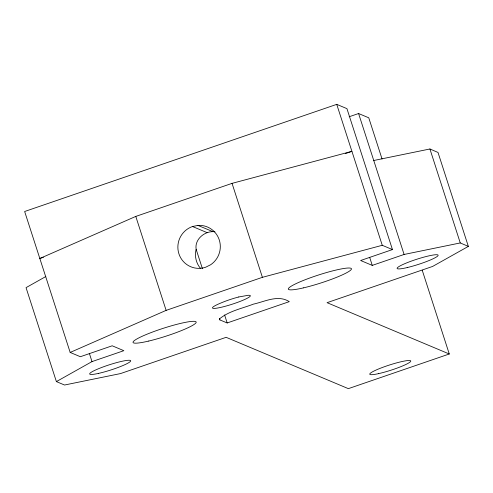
<?xml version="1.0" encoding="UTF-8"?>
<svg xmlns="http://www.w3.org/2000/svg" width="493" height="493" viewBox="0 0 493 493"><rect width="100%" height="100%" fill="white"/><g stroke="black" fill="none" stroke-linecap="round" stroke-linejoin="round"><path stroke-width="0.74" d="M214.917 231.784C205.217 230.422 194.316 239.148 196.165 249.366L195.918 250.08A21.563 21.168 -67.2 0 0 200.552 268.451M45.831 276.53L26.043 287.641L56.393 381.6L64.546 385.021L120.526 373.577L226.127 337.323L348.348 388.644L449.277 353.992L422.224 270.232M56.393 381.6L92.006 361.603L123.842 350.677L112.194 345.79L80.365 356.716L70.172 352.44L24.65 211.497L336.737 104.356L346.936 108.639L392.453 249.575L360.623 260.507L372.27 265.388L404.1 254.462L460.265 242.944L468.35 246.395L432.62 266.436L327.056 302.671L449.277 353.992M345.365 153.588L351.916 151.339L232.049 183.365L135.785 216.415L39.822 258.48L43.464 257.229M70.172 352.44L166.129 310.374L262.399 277.325L382.26 245.298L392.453 249.575M349.173 116.755L358.577 113.526L368.752 117.79L382.057 158.992M227.174 322.964L289.286 301.642C277.972 294.432 264.981 301.636 253.39 304.132C242.051 308.519 228.974 310.978 219.459 318.922L219.909 319.92L227.174 322.964L224.592 314.953M373.749 160.502L429.921 148.985L438 152.436L468.35 246.395M197.964 225.412A21.563 21.168 -67.2 0 1 219.274 239.937A21.563 21.168 -67.2 0 1 210.665 264.741L205.667 267.224A21.563 21.168 -67.2 0 1 178.904 253.796A21.563 21.168 -67.2 0 1 192.516 226.509L197.964 225.412L212.773 231.581M192.516 226.509L207.115 232.641M429.921 148.985L460.265 242.944M358.577 113.526L404.1 254.462M336.737 104.356L382.26 245.298M369.676 257.358L372.27 265.388M232.049 183.365L262.399 277.325M219.434 318.46L219.909 319.92M196.165 249.366L202.413 268.703M135.785 216.415L166.129 310.374M89.424 353.592L92.006 361.603M238.748 296.971L234.366 298.197A18.247 2.286 -17.9 0 0 221.511 302.751A19.905 2.496 -17.9 0 0 215.053 308.359A19.905 2.496 -17.9 0 0 240.676 301.186A19.905 2.496 -17.9 0 0 248.121 295.301L238.748 296.971M148.781 341.045A33.173 4.16 -17.9 0 0 196.196 322.219A33.173 4.16 -17.9 0 0 148.818 333.471A33.173 4.16 -17.9 0 0 148.781 341.045M303.596 287.844A33.173 4.16 -17.9 0 0 351.46 268.987A33.173 4.16 -17.9 0 0 304.551 279.981A33.173 4.16 -17.9 0 0 303.596 287.844M98.606 373.38A21.563 2.705 -17.9 0 0 130.651 361.073A21.563 2.705 -17.9 0 0 101.256 367.636A21.563 2.705 -17.9 0 0 98.606 373.38M407.224 267.563A21.563 2.705 -17.9 0 0 438.141 255.319A21.563 2.705 -17.9 0 0 407.446 262.578A21.563 2.705 -17.9 0 0 407.224 267.563M378.649 373.62A21.563 2.705 -17.9 0 0 410.718 361.314A21.563 2.705 -17.9 0 0 381.366 367.858A21.563 2.705 -17.9 0 0 378.649 373.62"/></g></svg>
